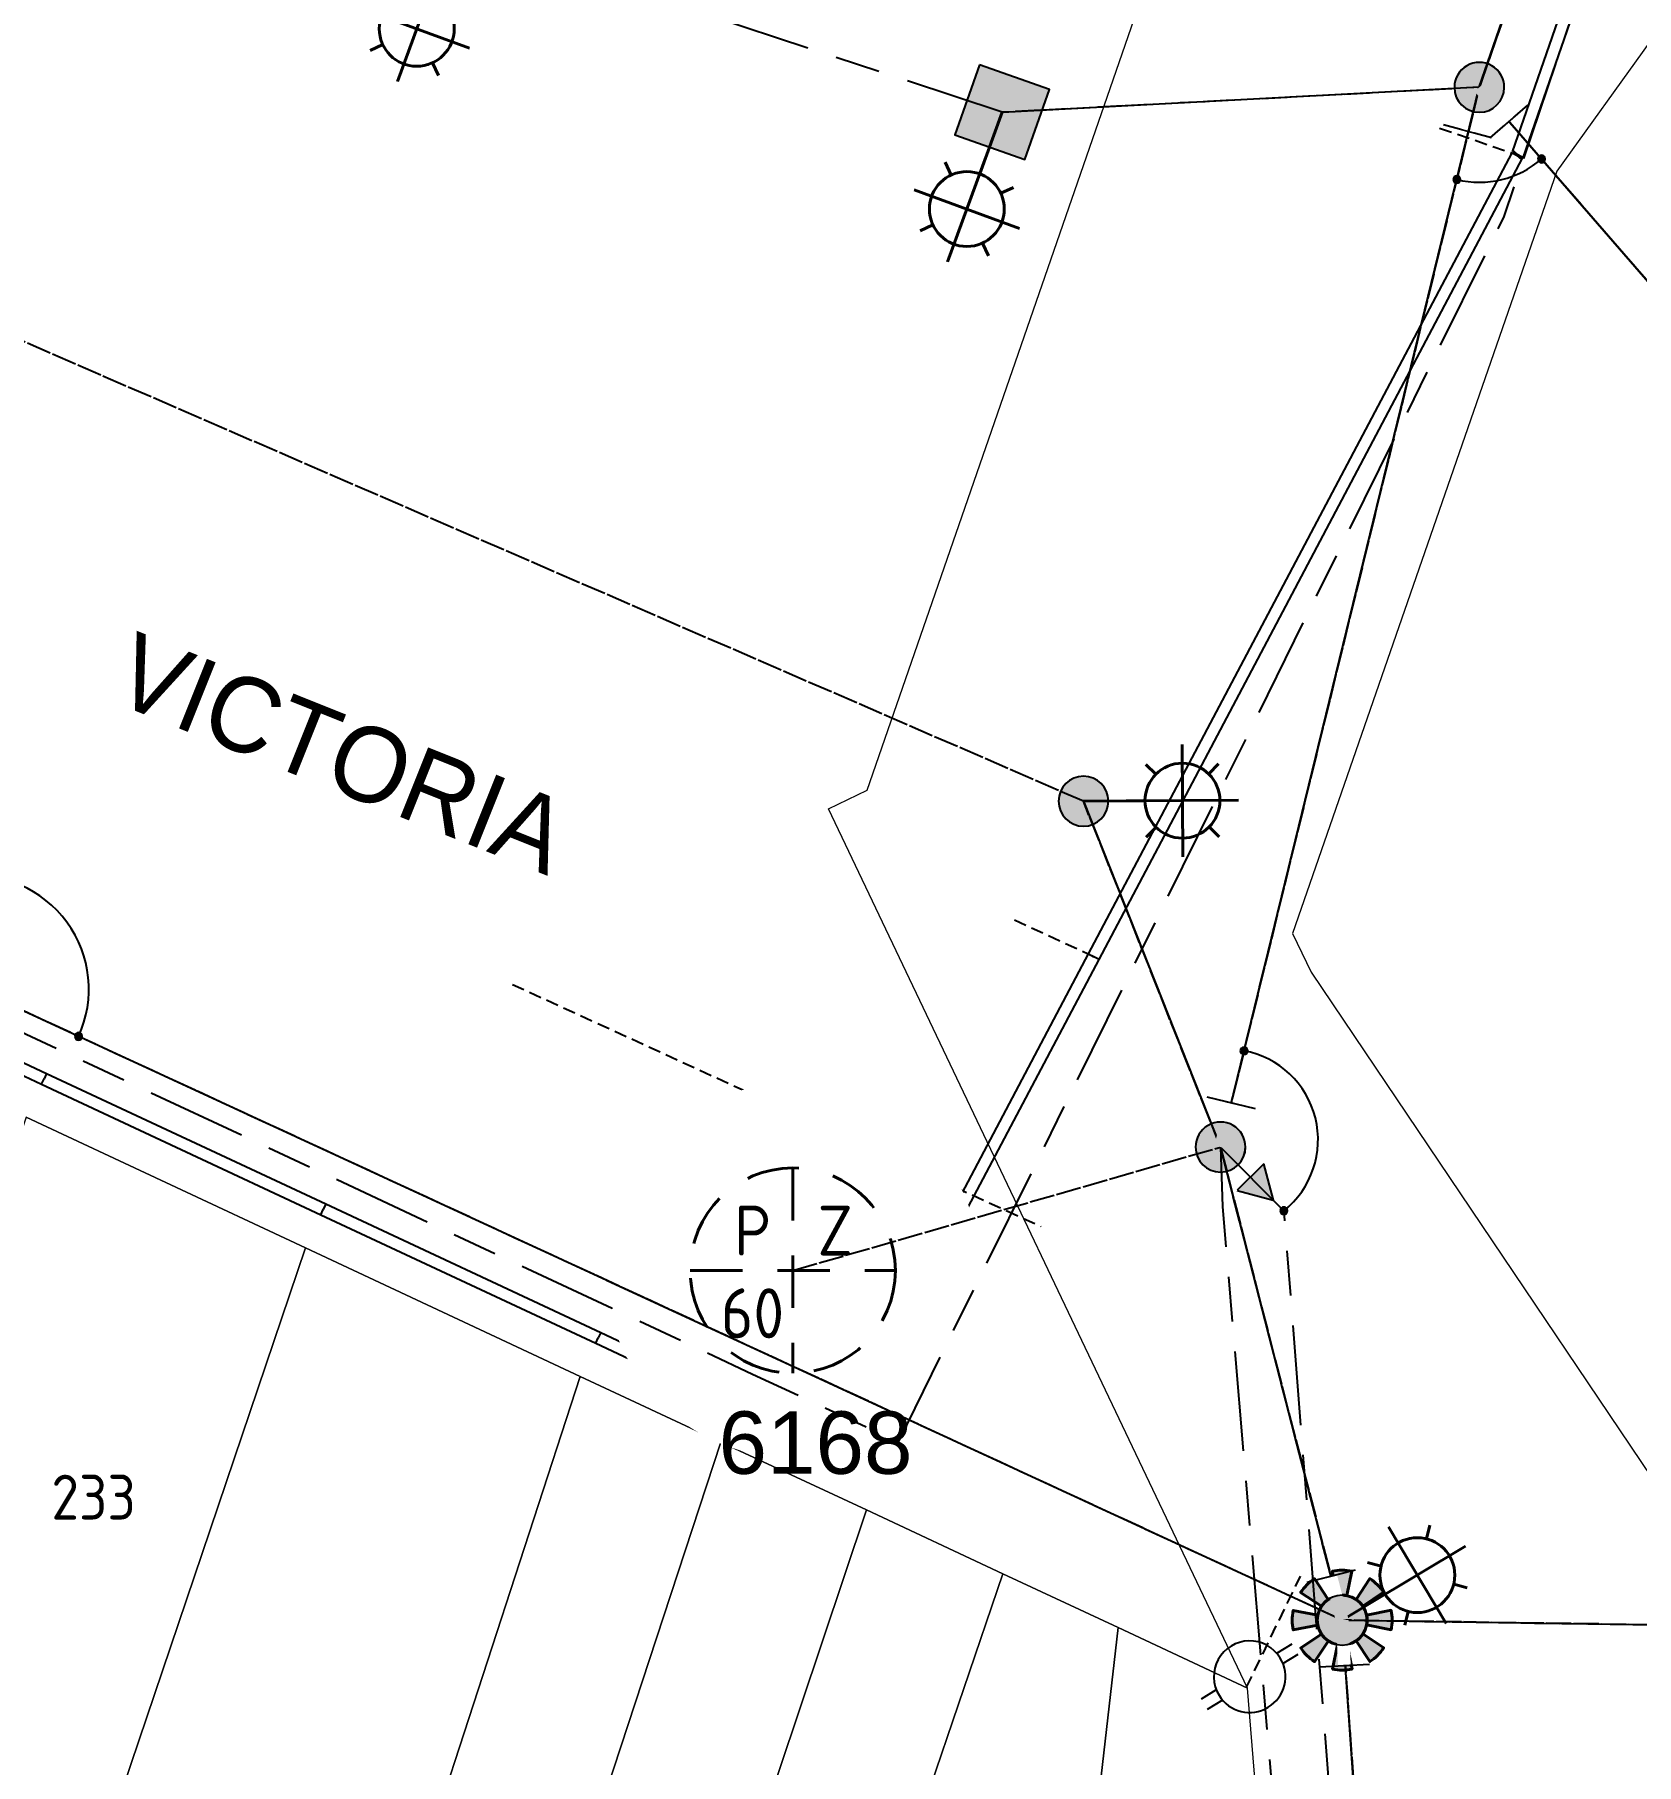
# Model space of a CAD drawing. Header units: metres. Extents: x 317295 to 318227, y 6256675 to 6257944.
# Drawn here: x 317708.7 to 317772.8, y 6257139.4 to 6257208.7 of the extents above; entities that cross this region are included whole.
import ezdxf
from ezdxf.enums import TextEntityAlignment as Align

# ---------------------------------------------------------------- set-up
doc = ezdxf.new("R2010")
doc.units = ezdxf.units.M
for name, pattern in [('Cable Exist OH', [1, 1, 0]), ('Cable Exist UG', [8.2, 4, -1.2, 1.8, -1.2]), ('Cable New OH', [6, 4, -2]), ('Dash', [5, 3, -2]), ('DASHED', [0.75, 0.5, -0.25])]:
    doc.linetypes.add(name, pattern=pattern)
doc.layers.get('0').update_dxf_attribs({"color": 6})
for name, color, linetype in [('_User_HV_Exist', 7, 'Continuous'), ('Duct_SP_EXT', 7, 'Continuous'), ('Equip_HV_EXT', 7, 'Continuous'), ('Equip_LV_EXT', 7, 'Continuous'), ('Equip_SL_EXT', 7, 'Continuous'), ('Equip_SP_SL_EXT', 7, 'Continuous'), ('Mains_HV_EXT', 7, 'Continuous'), ('Mains_HV_NEW', 2, 'Continuous'), ('Mains_HV_NEW_Hardwired', 2, 'Continuous'), ('Mains_LV_EXT', 7, 'Continuous'), ('Mains_LV_NEW', 2, 'Continuous'), ('Mains_LV_NEW_Hardwired', 2, 'Continuous'), ('Mains_SL_EXT', 7, 'Continuous'), ('Notes', 7, 'Continuous'), ('OH_Details_SP_MISC', 7, 'Continuous'), ('SupportsOH_SP_TR_HV_LV_SL_EXT', 7, 'Continuous'), ('SupportsUG_SP_LV_SL_EXT', 7, 'Continuous'), ('Trench_SP_EXT', 7, 'Continuous'), ('UG_Details_SP_MISC', 7, 'Continuous')]:
    doc.layers.add(name, color=color, linetype=linetype)
doc.layers.add('Cadastre Land Parcels_SP_EXT', color=9, linetype='Continuous', lineweight=5)
doc.layers.add('Cadastre Roads_SP_EXT', color=9, linetype='Continuous', lineweight=5)
doc.layers.add('UNKNOWN_FEATURES', color=1, linetype='DASHED', plot=False)
doc.styles.add('COLUMN_LABEL', font='arial.ttf')
doc.styles.add('iecARIAL', font='arial.ttf', dxfattribs={"height": 2})
doc.styles.add('iecISOCP', font='isocp.shx')
doc.styles.add('IESYMBOL1', font='isocp.shx')
doc.styles.add('ITALICT', font='ITALICT')
doc.styles.add('POLE_LABEL', font='arial.ttf')
doc.styles.add('SLCP_LABEL', font='arial.ttf', dxfattribs={"height": 3.5})
doc.styles.get("Standard").update_dxf_attribs({"font": 'arial.ttf'})

# ---------------------------------------------------------------- blocks, each defined once
blk = doc.blocks.new('COLUMN_EXT')
blk.add_hatch(color=256).paths.add_polyline_path([(-1.485, 1.485), (-1.485, -1.485), (1.485, -1.485), (1.485, 1.485)])
blk.add_lwpolyline([(-1.485, -1.485), (1.485, -1.485), (1.485, 1.485), (-1.485, 1.485)], close=True)
for tag, height, style, flags, p in [('ASSET_NUM', 2.5, 'COLUMN_LABEL', 8, (2, 2)), ('STRUCTURE_PLANT_NUMBER', 0.2, 'POLE_LABEL', 9, (1.813, 0.031)), ('STREET_CODE', 0.2, 'COLUMN_LABEL', 9, (1.813, -0.2))]:
    blk.add_attdef(tag, text='', height=height, dxfattribs=dict(style=style, flags=flags)).set_placement(p, align=Align.MIDDLE_LEFT)
at = {"flags": 9}
for tag, p in [('OWNED_BY', (1.813, -0.6)), ('COLUMN_TYPE', (1.813, -0.4)), ('STATE', (1.813, -0.8)), ('USAGE', (1.813, -1)), ('LEGEND', (1.813, -1.2)), ('LOCATION', (1.813, -1.4)), ('STREETNAME', (1.813, -1.6)), ('SUBURB', (1.813, -1.8)), ('NOTES', (1.813, -2))]:
    blk.add_attdef(tag, text='', height=0.2, dxfattribs=at).set_placement(p, align=Align.MIDDLE_LEFT)
at = {"flags": 1}
blk.add_attdef('Z', (1.813, -2.351), '', height=0.2, dxfattribs=at)
blk = doc.blocks.new('*U184')
for p, q in [((-3.957, 0.505), (-4.448, 0.589)), ((-3.902, 0.833), (-4.393, 0.916)), ((-1.965, 0.503), (-1.474, 0.419)), ((-2.021, 0.176), (-1.53, 0.092))]:
    blk.add_line(p, q)
blk.add_lwpolyline([(-1.979, 0.337, 1), (-3.943, 0.671, 1)], format="xyb", close=True)
at = {"flags": 9}
for tag, p in [('ACTUAL_STATUS', (0, 0)), ('CONSTRUCTED_VOLTAGE', (0, -0.2)), ('NO_PHASES', (0, -0.4)), ('OPERATING_VOLTAGE', (0, -0.6)), ('ORIENTATION', (0, -0.8)), ('OWNED_BY', (0, -1)), ('STATE', (0, -1.2)), ('SWITCH_TYPE', (0, -1.4)), ('USAGE', (0, -1.6)), ('LEGEND', (0, -1.8)), ('NOTES', (0, -2))]:
    blk.add_attdef(tag, text='', height=0.2, dxfattribs=at).set_placement(p, align=Align.MIDDLE_LEFT)
at = {"flags": 1}
blk.add_attdef('Z', (0, 0), '', height=0.2, dxfattribs=at)
blk = doc.blocks.new('*U138')
at = {"lineweight": 40}
for p, q in [((3.947, 2.275), (3.975, -2.225)), ((2.493, 1.474), (2.893, 1.079)), ((5.41, 1.493), (5.015, 1.092)), ((0, 0), (2.464, 0.015)), ((1.711, 0.011), (6.211, 0.039)), ((2.511, -1.442), (2.907, -1.042)), ((5.428, -1.424), (5.028, -1.029))]:
    blk.add_line(p, q, dxfattribs=at)
blk.add_circle((3.961, 0.025), 1.5, dxfattribs=at)
at = {"style": 'iecARIAL', "flags": 8}
blk.add_attdef('ASSET_NUM', (1.5, 1.5), '', height=2.5, dxfattribs=at)
for tag, p, height, flags in [('CONSTRUCTED_VOLTAGE', (0.981, -0.653), 0.2, 9), ('CONTROL_TYPE', (0.981, -0.853), 0.2, 9), ('LANTERN_PURPOSE', (0.981, -1.053), 0.2, 9), ('LANTERN_TYPE', (0.981, -1.253), 0.2, 9), ('NO_PHASES', (0.981, -1.453), 0.2, 9), ('LNUMBER', (2.181, -3.253), 2.5, 8), ('OPERATING_VOLTAGE', (0.981, -1.653), 0.2, 9), ('ORIENTATION', (0.981, -1.853), 0.2, 9), ('OWNED_BY', (0.981, -2.053), 0.2, 9), ('STATE', (0.981, -2.253), 0.2, 9), ('CEXIST', (0.981, -2.653), 0.2, 9), ('CNEW', (0.981, -2.853), 0.2, 9), ('USAGE', (0.981, -2.453), 0.2, 9), ('CNUMBER', (0.981, -3.053), 0.2, 9), ('CREMOVE', (0.981, -3.253), 0.2, 9), ('CREPLACE', (0.981, -3.453), 0.2, 9), ('LKINGHEIGHT', (0.981, -3.653), 0.2, 9), ('LBRACKET', (0.981, -3.853), 0.2, 9), ('LBRACKETVOCAB', (0.981, -4.053), 0.2, 9), ('LCATEGORY', (0.981, -4.253), 0.2, 9), ('LCHARGE1', (0.981, -4.453), 0.2, 9), ('LCHARGE1PERCENT', (0.981, -4.653), 0.2, 9), ('LCHARGE2', (0.981, -4.853), 0.2, 9), ('LCHARGE2PERCENT', (0.981, -5.053), 0.2, 9), ('LCHARGE3', (0.981, -5.253), 0.2, 9), ('LCHARGE3PERCENT', (0.981, -5.453), 0.2, 9), ('LEXIST', (0.981, -5.653), 0.2, 9), ('LLAMP', (0.981, -5.853), 0.2, 9), ('LLAMPVOCAB', (0.981, -6.053), 0.2, 9), ('LMAST', (0.981, -6.253), 0.2, 9), ('LMASTVOCAB', (0.981, -6.453), 0.2, 9), ('LNEW', (0.981, -6.653), 0.2, 9), ('LANTNUMBER', (0.981, -6.853), 0.2, 9), ('LOUTREACH', (0.981, -7.253), 0.2, 9), ('LOUTREACHVOCAB', (0.981, -7.453), 0.2, 9), ('LRATECODE', (0.981, -7.653), 0.2, 9), ('LREMOVE', (0.981, -7.853), 0.2, 9), ('LREPLACE', (0.981, -8.053), 0.2, 9), ('LTYPE', (0.981, -8.253), 0.2, 9), ('LTYPEVOCAB', (0.981, -8.453), 0.2, 9), ('LEGEND', (0.981, -8.653), 0.2, 9), ('LOCATION', (0.981, -8.853), 0.2, 9), ('NOTES', (0.981, -9.053), 0.2, 9), ('STREETNAME', (0.981, -9.253), 0.2, 9), ('SUBURB', (0.981, -9.453), 0.2, 1)]:
    blk.add_attdef(tag, p, '', height=height, dxfattribs=dict(flags=flags))
blk = doc.blocks.new('*U137')
at = {"lineweight": 40}
for p, q in [((1.857, 3.733), (4.167, -0.129)), ((3.515, 3.802), (3.378, 3.257)), ((1.081, 0.647), (4.943, 2.957)), ((1.012, 2.305), (1.557, 2.168)), ((5.012, 1.299), (4.467, 1.436)), ((0, 0), (1.728, 1.034)), ((2.509, -0.198), (2.646, 0.347))]:
    blk.add_line(p, q, dxfattribs=at)
blk.add_circle((3.012, 1.802), 1.5, dxfattribs=at)
at = {"style": 'iecARIAL', "flags": 8}
blk.add_attdef('ASSET_NUM', (1.5, 1.5), '', height=2.5, dxfattribs=at)
for tag, p, height, flags in [('CONSTRUCTED_VOLTAGE', (0.981, -0.653), 0.2, 9), ('CONTROL_TYPE', (0.981, -0.853), 0.2, 9), ('LANTERN_PURPOSE', (0.981, -1.053), 0.2, 9), ('LANTERN_TYPE', (0.981, -1.253), 0.2, 9), ('NO_PHASES', (0.981, -1.453), 0.2, 9), ('LNUMBER', (2.181, -3.253), 2.5, 8), ('OPERATING_VOLTAGE', (0.981, -1.653), 0.2, 9), ('ORIENTATION', (0.981, -1.853), 0.2, 9), ('OWNED_BY', (0.981, -2.053), 0.2, 9), ('STATE', (0.981, -2.253), 0.2, 9), ('CEXIST', (0.981, -2.653), 0.2, 9), ('CNEW', (0.981, -2.853), 0.2, 9), ('USAGE', (0.981, -2.453), 0.2, 9), ('CNUMBER', (0.981, -3.053), 0.2, 9), ('CREMOVE', (0.981, -3.253), 0.2, 9), ('CREPLACE', (0.981, -3.453), 0.2, 9), ('LKINGHEIGHT', (0.981, -3.653), 0.2, 9), ('LBRACKET', (0.981, -3.853), 0.2, 9), ('LBRACKETVOCAB', (0.981, -4.053), 0.2, 9), ('LCATEGORY', (0.981, -4.253), 0.2, 9), ('LCHARGE1', (0.981, -4.453), 0.2, 9), ('LCHARGE1PERCENT', (0.981, -4.653), 0.2, 9), ('LCHARGE2', (0.981, -4.853), 0.2, 9), ('LCHARGE2PERCENT', (0.981, -5.053), 0.2, 9), ('LCHARGE3', (0.981, -5.253), 0.2, 9), ('LCHARGE3PERCENT', (0.981, -5.453), 0.2, 9), ('LEXIST', (0.981, -5.653), 0.2, 9), ('LLAMP', (0.981, -5.853), 0.2, 9), ('LLAMPVOCAB', (0.981, -6.053), 0.2, 9), ('LMAST', (0.981, -6.253), 0.2, 9), ('LMASTVOCAB', (0.981, -6.453), 0.2, 9), ('LNEW', (0.981, -6.653), 0.2, 9), ('LANTNUMBER', (0.981, -6.853), 0.2, 9), ('LOUTREACH', (0.981, -7.253), 0.2, 9), ('LOUTREACHVOCAB', (0.981, -7.453), 0.2, 9), ('LRATECODE', (0.981, -7.653), 0.2, 9), ('LREMOVE', (0.981, -7.853), 0.2, 9), ('LREPLACE', (0.981, -8.053), 0.2, 9), ('LTYPE', (0.981, -8.253), 0.2, 9), ('LTYPEVOCAB', (0.981, -8.453), 0.2, 9), ('LEGEND', (0.981, -8.653), 0.2, 9), ('LOCATION', (0.981, -8.853), 0.2, 9), ('NOTES', (0.981, -9.053), 0.2, 9), ('STREETNAME', (0.981, -9.253), 0.2, 9), ('SUBURB', (0.981, -9.453), 0.2, 1)]:
    blk.add_attdef(tag, p, '', height=height, dxfattribs=dict(flags=flags))
blk = doc.blocks.new('*U149')
at = {"lineweight": 40}
for p, q in [((4.15, 2.202), (4.097, -2.298)), ((2.683, 1.427), (3.076, 1.025)), ((5.599, 1.393), (5.197, 1)), ((0, 0), (2.627, -0.031)), ((1.874, -0.022), (6.374, -0.075)), ((2.648, -1.489), (3.051, -1.096)), ((5.565, -1.524), (5.172, -1.121))]:
    blk.add_line(p, q, dxfattribs=at)
blk.add_circle((4.124, -0.048), 1.5, dxfattribs=at)
at = {"style": 'iecARIAL', "flags": 8}
blk.add_attdef('ASSET_NUM', (1.5, 1.5), '', height=2.5, dxfattribs=at)
for tag, p, height, flags in [('CONSTRUCTED_VOLTAGE', (0.981, -0.653), 0.2, 9), ('CONTROL_TYPE', (0.981, -0.853), 0.2, 9), ('LANTERN_PURPOSE', (0.981, -1.053), 0.2, 9), ('LANTERN_TYPE', (0.981, -1.253), 0.2, 9), ('NO_PHASES', (0.981, -1.453), 0.2, 9), ('LNUMBER', (2.181, -3.253), 2.5, 8), ('OPERATING_VOLTAGE', (0.981, -1.653), 0.2, 9), ('ORIENTATION', (0.981, -1.853), 0.2, 9), ('OWNED_BY', (0.981, -2.053), 0.2, 9), ('STATE', (0.981, -2.253), 0.2, 9), ('CEXIST', (0.981, -2.653), 0.2, 9), ('CNEW', (0.981, -2.853), 0.2, 9), ('USAGE', (0.981, -2.453), 0.2, 9), ('CNUMBER', (0.981, -3.053), 0.2, 9), ('CREMOVE', (0.981, -3.253), 0.2, 9), ('CREPLACE', (0.981, -3.453), 0.2, 9), ('LKINGHEIGHT', (0.981, -3.653), 0.2, 9), ('LBRACKET', (0.981, -3.853), 0.2, 9), ('LBRACKETVOCAB', (0.981, -4.053), 0.2, 9), ('LCATEGORY', (0.981, -4.253), 0.2, 9), ('LCHARGE1', (0.981, -4.453), 0.2, 9), ('LCHARGE1PERCENT', (0.981, -4.653), 0.2, 9), ('LCHARGE2', (0.981, -4.853), 0.2, 9), ('LCHARGE2PERCENT', (0.981, -5.053), 0.2, 9), ('LCHARGE3', (0.981, -5.253), 0.2, 9), ('LCHARGE3PERCENT', (0.981, -5.453), 0.2, 9), ('LEXIST', (0.981, -5.653), 0.2, 9), ('LLAMP', (0.981, -5.853), 0.2, 9), ('LLAMPVOCAB', (0.981, -6.053), 0.2, 9), ('LMAST', (0.981, -6.253), 0.2, 9), ('LMASTVOCAB', (0.981, -6.453), 0.2, 9), ('LNEW', (0.981, -6.653), 0.2, 9), ('LANTNUMBER', (0.981, -6.853), 0.2, 9), ('LOUTREACH', (0.981, -7.253), 0.2, 9), ('LOUTREACHVOCAB', (0.981, -7.453), 0.2, 9), ('LRATECODE', (0.981, -7.653), 0.2, 9), ('LREMOVE', (0.981, -7.853), 0.2, 9), ('LREPLACE', (0.981, -8.053), 0.2, 9), ('LTYPE', (0.981, -8.253), 0.2, 9), ('LTYPEVOCAB', (0.981, -8.453), 0.2, 9), ('LEGEND', (0.981, -8.653), 0.2, 9), ('LOCATION', (0.981, -8.853), 0.2, 9), ('NOTES', (0.981, -9.053), 0.2, 9), ('STREETNAME', (0.981, -9.253), 0.2, 9), ('SUBURB', (0.981, -9.453), 0.2, 1)]:
    blk.add_attdef(tag, p, '', height=height, dxfattribs=dict(flags=flags))
blk = doc.blocks.new('*U150')
at = {"lineweight": 40}
for p, q in [((4.207, 2.201), (4.154, -2.299)), ((2.74, 1.427), (3.133, 1.024)), ((5.656, 1.392), (5.254, 0.999)), ((0, 0), (2.684, -0.032)), ((1.931, -0.022), (6.431, -0.075)), ((2.705, -1.49), (3.108, -1.097)), ((5.622, -1.524), (5.229, -1.122))]:
    blk.add_line(p, q, dxfattribs=at)
blk.add_circle((4.181, -0.049), 1.5, dxfattribs=at)
at = {"style": 'iecARIAL', "flags": 8}
blk.add_attdef('ASSET_NUM', (1.5, 1.5), '', height=2.5, dxfattribs=at)
for tag, p, height, flags in [('CONSTRUCTED_VOLTAGE', (0.981, -0.653), 0.2, 9), ('CONTROL_TYPE', (0.981, -0.853), 0.2, 9), ('LANTERN_PURPOSE', (0.981, -1.053), 0.2, 9), ('LANTERN_TYPE', (0.981, -1.253), 0.2, 9), ('NO_PHASES', (0.981, -1.453), 0.2, 9), ('LNUMBER', (2.181, -3.253), 2.5, 8), ('OPERATING_VOLTAGE', (0.981, -1.653), 0.2, 9), ('ORIENTATION', (0.981, -1.853), 0.2, 9), ('OWNED_BY', (0.981, -2.053), 0.2, 9), ('STATE', (0.981, -2.253), 0.2, 9), ('CEXIST', (0.981, -2.653), 0.2, 9), ('CNEW', (0.981, -2.853), 0.2, 9), ('USAGE', (0.981, -2.453), 0.2, 9), ('CNUMBER', (0.981, -3.053), 0.2, 9), ('CREMOVE', (0.981, -3.253), 0.2, 9), ('CREPLACE', (0.981, -3.453), 0.2, 9), ('LKINGHEIGHT', (0.981, -3.653), 0.2, 9), ('LBRACKET', (0.981, -3.853), 0.2, 9), ('LBRACKETVOCAB', (0.981, -4.053), 0.2, 9), ('LCATEGORY', (0.981, -4.253), 0.2, 9), ('LCHARGE1', (0.981, -4.453), 0.2, 9), ('LCHARGE1PERCENT', (0.981, -4.653), 0.2, 9), ('LCHARGE2', (0.981, -4.853), 0.2, 9), ('LCHARGE2PERCENT', (0.981, -5.053), 0.2, 9), ('LCHARGE3', (0.981, -5.253), 0.2, 9), ('LCHARGE3PERCENT', (0.981, -5.453), 0.2, 9), ('LEXIST', (0.981, -5.653), 0.2, 9), ('LLAMP', (0.981, -5.853), 0.2, 9), ('LLAMPVOCAB', (0.981, -6.053), 0.2, 9), ('LMAST', (0.981, -6.253), 0.2, 9), ('LMASTVOCAB', (0.981, -6.453), 0.2, 9), ('LNEW', (0.981, -6.653), 0.2, 9), ('LANTNUMBER', (0.981, -6.853), 0.2, 9), ('LOUTREACH', (0.981, -7.253), 0.2, 9), ('LOUTREACHVOCAB', (0.981, -7.453), 0.2, 9), ('LRATECODE', (0.981, -7.653), 0.2, 9), ('LREMOVE', (0.981, -7.853), 0.2, 9), ('LREPLACE', (0.981, -8.053), 0.2, 9), ('LTYPE', (0.981, -8.253), 0.2, 9), ('LTYPEVOCAB', (0.981, -8.453), 0.2, 9), ('LEGEND', (0.981, -8.653), 0.2, 9), ('LOCATION', (0.981, -8.853), 0.2, 9), ('NOTES', (0.981, -9.053), 0.2, 9), ('STREETNAME', (0.981, -9.253), 0.2, 9), ('SUBURB', (0.981, -9.453), 0.2, 1)]:
    blk.add_attdef(tag, p, '', height=height, dxfattribs=dict(flags=flags))
blk = doc.blocks.new('SL_NIGHTWATCH_EXT')
at = {"lineweight": 40}
h = blk.add_hatch(color=256, dxfattribs=at)
h.paths.add_polyline_path([(0.387, 1.962, 0.098491), (-0.394, 1.961), (-0.197, 0.98, -0.098491), (0.193, 0.981)])
h.paths.add_polyline_path([(0.554, 0.832, -0.098491), (0.83, 0.557), (1.661, 1.114, 0.098491), (1.108, 1.665)])
h.paths.add_polyline_path([(0.98, 0.197, -0.098491), (0.981, -0.193), (1.962, -0.387, 0.098491), (1.961, 0.394)])
h.paths.add_polyline_path([(0.832, -0.554, -0.098491), (0.557, -0.83), (1.114, -1.661, 0.098491), (1.665, -1.108)])
h.paths.add_polyline_path([(-0.193, -0.981), (-0.387, -1.962, 0.098491), (0.394, -1.961), (0.197, -0.98, -0.098491)])
h.paths.add_polyline_path([(-0.83, -0.557), (-1.661, -1.114, 0.098491), (-1.108, -1.665), (-0.554, -0.832, -0.098491)])
h.paths.add_polyline_path([(-0.981, 0.193), (-1.962, 0.387, 0.098491), (-1.961, -0.394), (-0.98, -0.197, -0.098491)])
h.paths.add_polyline_path([(-1.114, 1.661, 0.098491), (-1.665, 1.108), (-0.832, 0.554, -0.098491), (-0.557, 0.83)])
for p, q in [((-1.165, 1.626), (-1.165, 1.626, 0)), ((-1.103, 1.644), (-1.103, 1.644, 0)), ((1.082, 1.626), (1.082, 1.626, 0)), ((-0.856, -0.574), (-0.856, -0.574, 0)), ((0.819, -0.574), (0.819, -0.574, 0)), ((1.965, -0.374), (1.965, -0.374, 0)), ((1.131, -1.65), (1.131, -1.65, 0))]:
    blk.add_line(p, q, dxfattribs=at)
for points in [[(-0.557, 0.83, 0.098491), (-0.832, 0.554), (-1.665, 1.108, -0.098491), (-1.114, 1.661)], [(-0.197, 0.98, -0.098491), (0.193, 0.981), (0.387, 1.962, 0.098491), (-0.394, 1.961)], [(0.83, 0.557), (1.661, 1.114, 0.098491), (1.108, 1.665), (0.554, 0.832, -0.098491)], [(-0.981, 0.193, 0.098491), (-0.98, -0.197), (-1.961, -0.394, -0.098491), (-1.962, 0.387)], [(0.981, -0.193), (1.962, -0.387, 0.098491), (1.961, 0.394), (0.98, 0.197, -0.098491)], [(-0.83, -0.557, 0.098491), (-0.554, -0.832), (-1.108, -1.665, -0.098491), (-1.661, -1.114)], [(0.557, -0.83), (1.114, -1.661, 0.098491), (1.665, -1.108), (0.832, -0.554, -0.098491)], [(0.197, -0.98), (0.394, -1.961, -0.098491), (-0.387, -1.962), (-0.193, -0.981, 0.098491)]]:
    blk.add_lwpolyline(points, format="xyb", close=True, dxfattribs=at)
blk.add_circle((0, 0), 1, dxfattribs=at)
blk = doc.blocks.new('POLE_EXT')
blk.add_hatch(color=256).paths.add_polyline_path([(-1, 0, 1), (1, 0, 1)])
blk.add_lwpolyline([(-1, 0, 1), (1, 0, 1)], format="xyb", close=True)
for tag, height, flags, p in [('pNumber', 2.5, 8, (-17.84, 2.067)), ('OWNED_BY', 0.2, 9, (1.355, -0.4)), ('PARENT', 0.2, 9, (1.355, -0.6)), ('cLV', 0.2, 9, (1.355, -1.4)), ('SPECIAL_USE', 0.2, 9, (1.355, -0.8)), ('STATE', 0.2, 9, (1.355, -1)), ('USAGE', 0.2, 9, (1.355, -1.2)), ('cHV', 0.2, 9, (1.355, -2)), ('hDepth', 0.2, 9, (1.355, -1.6)), ('hDia', 0.2, 9, (1.355, -1.8)), ('LBRACKET', 0.2, 9, (1.355, -2.2)), ('LExisting', 0.2, 9, (1.355, -2.4)), ('LANTNUMBER', 0.2, 9, (1.355, -2.6)), ('LOther', 0.2, 9, (1.355, -2.8)), ('cLinedev', 0.2, 9, (1.355, -3.4)), ('LRemove', 0.2, 9, (1.355, -3)), ('LEGEND', 0.2, 9, (1.355, -3.2)), ('pExisting', 0.2, 9, (1.355, -3.8)), ('LOCATION', 0.2, 9, (1.355, -3.6)), ('PFNUMBER', 0.2, 9, (1.355, -4)), ('NEWPFNUMBER', 0.2, 9, (1.355, -4.2)), ('pFooting', 0.2, 9, (1.355, -4.4)), ('pNew', 0.2, 9, (1.355, -4.6)), ('pRelocate', 0.2, 9, (1.355, -5)), ('pRemove', 0.2, 9, (1.355, -5.2)), ('pReplace', 0.2, 9, (1.355, -5.4)), ('pStay', 0.2, 9, (1.355, -5.6)), ('cspan', 0.2, 9, (1.355, -6)), ('STREETNAME', 0.2, 9, (1.355, -6.2)), ('pType', 0.2, 9, (1.355, -5.8)), ('SUBURB', 0.2, 9, (1.355, -6.4)), ('OPERATED_BY', 0.2, 9, (1.355, -7.014)), ('NOTES', 0.2, 9, (1.355, -6.6)), ('MAINTAINED_BY', 0.2, 9, (1.355, -6.814))]:
    blk.add_attdef(tag, text='', height=height, dxfattribs=dict(flags=flags)).set_placement(p, align=Align.MIDDLE_LEFT)
at = {"style": 'POLE_LABEL'}
for tag, height, flags, p in [('ASSET_NUM', 2.5, 8, (2, 2)), ('STRUCTURE_PLANT_NUMBER', 0.2, 9, (1.355, 0.028)), ('STREET_CODE', 0.2, 9, (1.355, -0.2))]:
    blk.add_attdef(tag, text='', height=height, dxfattribs=dict(at, flags=flags)).set_placement(p, align=Align.MIDDLE_LEFT)
at = {"flags": 1}
blk.add_attdef('Z', (1.355, -7.328), '', height=0.2, dxfattribs=at)
blk = doc.blocks.new('End Shackle_EXT')
at = {"flags": 9}
for tag, p in [('ORIENTATION', (0, -0.8)), ('OWNED_BY', (0, -1)), ('STATE', (0, -1.2)), ('USAGE', (0, -1.4)), ('NOTES', (0, -1.6))]:
    blk.add_attdef(tag, text='', height=0.2, dxfattribs=at).set_placement(p, align=Align.MIDDLE_LEFT)
blk.add_wipeout([(0, 0.253), (1.815, 0.253), (1.815, -0.253), (0, -0.253)])
blk.add_line((1.815, -1), (1.815, 1))
at = {"flags": 1}
blk.add_attdef('Z', (0, 0), '', height=0.2, dxfattribs=at)
at = {"flags": 9}
for tag, p in [('CONNECTOR_TYPE', (0, 0)), ('OPERATING_VOLTAGE', (0, -0.6)), ('CONSTRUCTED_VOLTAGE', (0, -0.2)), ('NO_PHASES', (0, -0.4))]:
    blk.add_attdef(tag, text='', height=0.2, dxfattribs=at).set_placement(p, align=Align.MIDDLE_LEFT)
blk = doc.blocks.new('SLCP_ZELL_EXT')
blk.add_wipeout([(-0.236, 7.5), (-0.706, 7.47), (-1.174, 7.411), (-1.637, 7.323), (-2.093, 7.206), (-2.542, 7.06), (-2.98, 6.887), (-3.407, 6.686), (-3.82, 6.459), (-4.218, 6.206), (-4.599, 5.929), (-4.962, 5.629), (-5.306, 5.306), (-5.629, 4.962), (-5.929, 4.599), (-6.206, 4.218), (-6.459, 3.82), (-6.686, 3.407), (-6.887, 2.98), (-7.06, 2.542), (-7.206, 2.093), (-7.323, 1.637), (-7.411, 1.174), (-7.47, 0.706), (-7.5, 0.236), (-7.5, -0.236), (-7.47, -0.706), (-7.411, -1.174), (-7.323, -1.637), (-7.206, -2.093), (-7.06, -2.542), (-6.887, -2.98), (-6.686, -3.407), (-6.459, -3.82), (-6.206, -4.218), (-5.929, -4.599), (-5.629, -4.962), (-5.306, -5.306), (-4.962, -5.629), (-4.599, -5.929), (-4.218, -6.206), (-3.82, -6.459), (-3.407, -6.686), (-2.98, -6.887), (-2.542, -7.06), (-2.093, -7.206), (-1.637, -7.323), (-1.174, -7.411), (-0.706, -7.47), (-0.236, -7.5), (0.236, -7.5), (0.706, -7.47), (1.174, -7.411), (1.637, -7.323), (2.093, -7.206), (2.542, -7.06), (2.98, -6.887), (3.407, -6.686), (3.82, -6.459), (4.218, -6.206), (4.599, -5.929), (4.962, -5.629), (5.306, -5.306), (5.629, -4.962), (5.929, -4.599), (6.206, -4.218), (6.459, -3.82), (6.686, -3.407), (6.887, -2.98), (7.06, -2.542), (7.206, -2.093), (7.323, -1.637), (7.411, -1.174), (7.47, -0.706), (7.5, -0.236), (7.5, 0.236), (7.47, 0.706), (7.411, 1.174), (7.323, 1.637), (7.206, 2.093), (7.06, 2.542), (6.887, 2.98), (6.686, 3.407), (6.459, 3.82), (6.206, 4.218), (5.929, 4.599), (5.629, 4.962), (5.306, 5.306), (4.962, 5.629), (4.599, 5.929), (4.218, 6.206), (3.82, 6.459), (3.407, 6.686), (2.98, 6.887), (2.542, 7.06), (2.093, 7.206), (1.637, 7.323), (1.174, 7.411), (0.706, 7.47), (0.236, 7.5)])
at = {"linetype": 'Dash', "lineweight": 40, "ltscale": 0.7}
for p, q in [((0, 4.109), (0, -4.109)), ((-4.109, 0), (4.109, 0))]:
    blk.add_line(p, q, dxfattribs=at)
blk.add_circle((0, 0), 4.109, dxfattribs=at)
at = {"lineweight": 40, "style": 'IESYMBOL1'}
for s, p in [('P', (-1.604, 0)), ('Z', (1.702, 0)), ('60', (-1.612, -3.312))]:
    blk.add_text(s, height=2, dxfattribs=at).set_placement(p, align=Align.BOTTOM_CENTER)
at = {"style": 'SLCP_LABEL'}
for tag, height, flags, p in [('ASSET_NUM', 2.5, 8, (2, 2)), ('STREET_CODE', 0.2, 9, (0, -0.2))]:
    blk.add_attdef(tag, text='', height=height, dxfattribs=dict(at, flags=flags)).set_placement(p, align=Align.MIDDLE_LEFT)
at = {"flags": 1}
blk.add_attdef('Z', (0, 0), '', height=0.2, dxfattribs=at)
at = {"flags": 9}
for tag, p in [('CONSTRUCTED_VOLTAGE', (0, -0.4)), ('CONTROL_TYPE', (0, -0.6)), ('OPERATING_VOLTAGE', (0, -1)), ('ORIENTATION', (0, -1.2)), ('OWNED_BY', (0, -1.4)), ('NO_PHASES', (0, -0.8)), ('STATE', (0, -2)), ('USAGE', (0, -1.6)), ('LOCATION', (0, -1.8)), ('NOTES', (0, -2.2))]:
    blk.add_attdef(tag, text='', height=0.2, dxfattribs=at).set_placement(p, align=Align.MIDDLE_LEFT)
blk = doc.blocks.new('End Shackle_NEW')
at = {"flags": 9}
for tag, p in [('OPERATING_VOLTAGE', (0, -0.6)), ('ORIENTATION', (0, -0.8)), ('OWNED_BY', (0, -1)), ('STATE', (0, -1.2)), ('USAGE', (0, -1.4)), ('OPERATED_BY', (0, -2.014)), ('NOTES', (0, -1.6)), ('MAINTAINED_BY', (0, -1.814))]:
    blk.add_attdef(tag, text='', height=0.2, dxfattribs=at).set_placement(p, align=Align.MIDDLE_LEFT)
blk.add_wipeout([(-0.253, 0), (-0.253, 1.815), (0.253, 1.815), (0.253, 0)])
blk.add_line((1, 1.815), (-1, 1.815))
at = {"flags": 1}
blk.add_attdef('Z', (0, 0), '', height=0.2, dxfattribs=at)
at = {"flags": 9}
for tag, p in [('CONNECTOR_TYPE', (0, 0)), ('CONSTRUCTED_VOLTAGE', (0, -0.2)), ('NO_PHASES', (0, -0.4))]:
    blk.add_attdef(tag, text='', height=0.2, dxfattribs=at).set_placement(p, align=Align.MIDDLE_LEFT)
blk = doc.blocks.new('BOND POINT')
blk.add_hatch(color=256).paths.add_polyline_path([(-1, 0, 1), (1, 0, 1)])
blk.add_lwpolyline([(-1, 0, 1), (1, 0, 1)], format="xyb", close=True)
blk = doc.blocks.new('UGOH_EXT')
blk.add_hatch(color=256).paths.add_polyline_path([(-0.753, 1.7), (0.747, 1.7), (-0.003, 2.999)])
for p, q in [((-0.003, 2.999), (-0.753, 1.7)), ((0.75, 1.7), (0, 2.998)), ((-0.753, 1.7), (0.747, 1.7))]:
    blk.add_line(p, q)
for tag, flags, p in [('CONSTRUCTED_VOLTAGE', 9, (1.5, 0)), ('OPERATING_VOLTAGE', 9, (1.5, -0.2)), ('ORIENTATION', 9, (1.5, -0.4)), ('STATE', 9, (1.5, -0.6)), ('OWNED_BY', 9, (1.5, -1)), ('OPERATED_BY', 9, (1.5, -1.2)), ('USAGE', 9, (1.5, -0.8)), ('MAINTAINED_BY', 9, (1.5, -1.4)), ('ACTUAL_STATUS', 9, (1.5, -1.6)), ('TYPE', 1, (1.5, -2)), ('NUMBER_OF_PHASES', 9, (1.5, -1.8))]:
    blk.add_attdef(tag, text='', height=0.2, dxfattribs=dict(flags=flags)).set_placement(p, align=Align.MIDDLE_LEFT)

msp = doc.modelspace()

# ---------------------------------------------------------------- linework, layer by layer
at = {"layer": 'Cadastre Land Parcels_SP_EXT', "linetype": 'Continuous'}
for points in [[(317719.527, 6257160.119), (317708.345, 6257165.345), (317698.929, 6257137.689), (317710.626, 6257133.79), (317719.527, 6257160.119)], [(317730.537, 6257154.974), (317719.527, 6257160.119), (317710.626, 6257133.79), (317722.366, 6257129.875), (317730.537, 6257154.974)], [(317736.167, 6257152.334), (317730.537, 6257154.974), (317722.366, 6257129.875), (317728.154, 6257127.946), (317736.167, 6257152.334)], [(317742.002, 6257149.624), (317736.167, 6257152.334), (317728.154, 6257127.946), (317734.074, 6257125.973), (317742.002, 6257149.624)], [(317747.458, 6257147.065), (317742.002, 6257149.624), (317734.074, 6257125.973), (317739.65, 6257124.115), (317747.458, 6257147.065)], [(317752.081, 6257144.915), (317747.458, 6257147.065), (317739.65, 6257124.115), (317749.328, 6257120.888), (317752.081, 6257144.915)], [(317757.255, 6257142.486), (317752.081, 6257144.915), (317749.328, 6257120.888), (317756.5, 6257118.497), (317756.874, 6257118.413), (317757.258, 6257118.404), (317757.635, 6257118.471), (317757.993, 6257118.61), (317758.316, 6257118.818), (317758.591, 6257119.084), (317758.81, 6257119.4), (317758.962, 6257119.752), (317759.042, 6257120.127), (317759.047, 6257120.511), (317757.255, 6257142.486)]]:
    msp.add_lwpolyline(points, close=True, dxfattribs=at)
at = {"layer": 'Cadastre Roads_SP_EXT', "linetype": 'Continuous'}
for points in [[(317708.345, 6257165.345), (317719.527, 6257160.12), (317730.537, 6257154.974), (317736.167, 6257152.334), (317742.002, 6257149.624), (317747.458, 6257147.065), (317752.081, 6257144.915), (317757.255, 6257142.486), (317740.479, 6257177.693), (317740.479, 6257177.693), (317742.031, 6257178.444), (317752.605, 6257208.956), (317754.599, 6257214.709), (317757.824, 6257216.065), (317761.402, 6257226.875), (317723.814, 6257239.31), (317679.836, 6257253.784)], [(317773.375, 6257208.397), (317769.646, 6257203.228), (317759.062, 6257172.701), (317759.815, 6257171.149), (317779.849, 6257141.428)]]:
    msp.add_lwpolyline(points, dxfattribs=at)
at = {"layer": 'Duct_SP_EXT'}
for p, q in [((317767.879, 6257204.002), (317774.337, 6257222.705)), ((317768.3, 6257203.752), (317774.791, 6257222.549)), ((317750.896, 6257171.886), (317767.853, 6257203.963)), ((317751.32, 6257171.662), (317768.278, 6257203.739)), ((317767.853, 6257203.963), (317768.066, 6257203.851)), ((317767.912, 6257204.039), (317767.879, 6257204.002)), ((317767.879, 6257204.002), (317768.089, 6257203.877)), ((317767.888, 6257204.013), (317767.912, 6257204.039)), ((317767.888, 6257204.013), (317768.066, 6257203.851)), ((317767.912, 6257204.039), (317768.089, 6257203.877)), ((317768.243, 6257203.689), (317768.066, 6257203.851)), ((317768.278, 6257203.739), (317768.066, 6257203.851)), ((317768.266, 6257203.715), (317768.089, 6257203.877)), ((317768.3, 6257203.752), (317768.089, 6257203.877)), ((317768.243, 6257203.689), (317768.266, 6257203.715)), ((317768.266, 6257203.715), (317768.3, 6257203.752)), ((317698.013, 6257172.324), (317709.167, 6257167.102)), ((317697.834, 6257171.877), (317708.964, 6257166.667)), ((317741.009, 6257153.184), (317750.896, 6257171.886)), ((317741.433, 6257152.96), (317751.32, 6257171.662)), ((317750.896, 6257171.886), (317751.108, 6257171.774)), ((317750.896, 6257171.886), (317751.108, 6257171.774)), ((317751.32, 6257171.662), (317751.108, 6257171.774)), ((317751.32, 6257171.662), (317751.108, 6257171.774)), ((317708.964, 6257166.667), (317709.065, 6257166.885)), ((317708.964, 6257166.667), (317720.145, 6257161.442)), ((317709.167, 6257167.102), (317709.065, 6257166.885)), ((317709.167, 6257167.102), (317720.348, 6257161.877)), ((317720.348, 6257161.877), (317720.247, 6257161.659)), ((317720.348, 6257161.877), (317731.359, 6257156.731)), ((317720.145, 6257161.442), (317720.247, 6257161.659)), ((317720.145, 6257161.442), (317731.156, 6257156.296)), ((317731.156, 6257156.296), (317731.258, 6257156.514)), ((317731.156, 6257156.296), (317736.784, 6257153.657)), ((317731.359, 6257156.731), (317731.258, 6257156.514)), ((317731.359, 6257156.731), (317736.987, 6257154.092)), ((317736.784, 6257153.657), (317736.886, 6257153.874)), ((317736.784, 6257153.657), (317739.646, 6257152.328)), ((317736.987, 6257154.092), (317736.886, 6257153.874)), ((317736.987, 6257154.092), (317739.848, 6257152.763)), ((317741.009, 6257153.184), (317741.221, 6257153.072)), ((317741.433, 6257152.96), (317741.221, 6257153.072)), ((317739.646, 6257152.328), (317739.747, 6257152.546)), ((317739.848, 6257152.763), (317739.747, 6257152.546))]:
    msp.add_line(p, q, dxfattribs=at)
at = {"layer": 'Mains_HV_EXT', "linetype": 'Cable Exist UG', "flags": 128}
msp.add_lwpolyline([(317756.18, 6257164.153), (317758.716, 6257161.603), (317762.706, 6257110.58), (317763.414, 6257102.656)], dxfattribs=at)
at = {"layer": 'Mains_HV_NEW_Hardwired', "color": 2, "linetype": 'Continuous'}
for centre, radius, start, end in [((317766.544, 6257206.58), 3.801, 256.27271, 310.96982), ((317756.459, 6257164.442), 3.627, 308.48554, 79.48134)]:
    msp.add_arc(centre, radius, start, end, dxfattribs=at).dxf.unprotected_set("ltscale", 0)
at = {"layer": 'Mains_LV_EXT', "linetype": 'Cable Exist OH'}
for points in [[(317756.18, 6257164.153), (317761.051, 6257145.213)], [(317761.051, 6257145.213), (317783.424, 6257144.879)], [(317761.051, 6257145.213), (317763.648, 6257108.024)]]:
    msp.add_lwpolyline(points, dxfattribs=at)
at = {"layer": 'Mains_LV_NEW_Hardwired', "color": 2, "linetype": 'Continuous'}
msp.add_arc((317706.336, 6257170.481), 4.522, 335.21201, 158.51889, dxfattribs=at).dxf.unprotected_set("ltscale", 0)
at = {"layer": 'Mains_SL_EXT', "linetype": 'Cable Exist UG'}
msp.add_lwpolyline([(317747.437, 6257205.58), (317725.426, 6257212.85)], dxfattribs=at)
at = {"layer": 'Mains_SL_EXT', "linetype": 'Cable Exist OH'}
for points in [[(317750.693, 6257177.997), (317703.452, 6257198.474)], [(317756.18, 6257164.153), (317750.693, 6257177.997)], [(317761.051, 6257145.213), (317756.18, 6257164.153)], [(317783.424, 6257144.879), (317761.051, 6257145.213)], [(317761.051, 6257145.213), (317763.648, 6257108.017)]]:
    msp.add_lwpolyline(points, dxfattribs=at)
at = {"layer": 'OH_Details_SP_MISC', "color": 7, "linetype": 'Continuous', "flags": 128}
for points in [[(317750.693, 6257177.997), (317756.18, 6257164.153)], [(317761.052, 6257145.213), (317756.18, 6257164.153)], [(317763.648, 6257108.017), (317761.051, 6257145.213), (317783.424, 6257144.881), (317805.598, 6257138.601), (317857.422, 6257121.351), (317897.742, 6257103.768)]]:
    msp.add_lwpolyline(points, dxfattribs=at)
at = {"layer": 'Trench_SP_EXT', "linetype": 'Cable Exist UG'}
msp.add_lwpolyline([(317741.221, 6257153.072, -0.291879), (317739.747, 6257152.546)], format="xyb", dxfattribs=at)
at = {"layer": 'UG_Details_SP_MISC', "color": 7, "linetype": 'Cable Exist UG', "flags": 128}
msp.add_lwpolyline([(317756.18, 6257164.153), (317756.254, 6257161.779), (317766.702, 6257038.961)], dxfattribs=at)
at = {"layer": 'UNKNOWN_FEATURES'}
for points in [[(317764.955, 6257204.95), (317768.081, 6257203.868)], [(317751.108, 6257171.774), (317747.925, 6257173.232)], [(317727.825, 6257170.666), (317748.988, 6257160.977)], [(317757.212, 6257142.506), (317759.385, 6257146.98)]]:
    msp.add_lwpolyline(points, dxfattribs=at)

# ---------------------------------------------------------------- block references
at = {"layer": 'Equip_HV_EXT', "linetype": 'Cable New OH', "rotation": 224.8430823214904}
msp.add_blockref('UGOH_EXT', (317756.18, 6257164.153), dxfattribs=at)
at = {"layer": 'Equip_SL_EXT'}
msp.add_blockref('SL_NIGHTWATCH_EXT', (317761.051, 6257145.213), dxfattribs=at)
at = {"layer": 'Equip_SP_SL_EXT', "rotation": 250.5643699428315}
for name, p in [('*U150', (317725.426, 6257212.85)), ('*U149', (317747.437, 6257205.58))]:
    msp.add_blockref(name, p, dxfattribs=at)
at = {"layer": 'Equip_SP_SL_EXT'}
for name, p in [('*U138', (317750.693, 6257177.997)), ('*U137', (317761.051, 6257145.213))]:
    msp.add_blockref(name, p, dxfattribs=at)
at = {"layer": 'Mains_HV_NEW_Hardwired', "color": 2, "linetype": 'Continuous', "xscale": 0.15, "yscale": 0.15, "zscale": 0.15}
for p in [(317769.036, 6257203.71), (317765.642, 6257202.888), (317757.121, 6257168.007), (317758.716, 6257161.603)]:
    msp.add_blockref('BOND POINT', p, dxfattribs=at).dxf.unprotected_set("ltscale", 0)
at = {"layer": 'Mains_LV_NEW_Hardwired', "color": 2, "linetype": 'Continuous', "xscale": 0.15, "yscale": 0.15, "zscale": 0.15}
msp.add_blockref('BOND POINT', (317710.442, 6257168.585), dxfattribs=at).dxf.unprotected_set("ltscale", 0)
at = {"layer": 'SupportsOH_SP_TR_HV_LV_SL_EXT'}
msp.add_blockref('POLE_EXT', (317750.693, 6257177.997), dxfattribs=at)
at = {"layer": 'SupportsUG_SP_LV_SL_EXT', "rotation": 250.5643699428315}
msp.add_blockref('COLUMN_EXT', (317747.437, 6257205.58), dxfattribs=at)

# ---------------------------------------------------------------- texts
at = {"layer": 'Cadastre Land Parcels_SP_EXT', "style": 'iecISOCP'}
msp.add_text('233', height=1.8, dxfattribs=at).set_placement((317709.357, 6257149.236))
at = {"layer": 'Notes', "insert": (317720.987, 6257179.899), "char_height": 3, "attachment_point": 5, "rotation": 338.1887, "style": 'ITALICT'}
msp.add_mtext('{\\fStylus BT|b0|i0|c0|p34;VICTORIA}', dxfattribs=at)

# ---------------------------------------------------------------- next in the draw order: block references
at = {"layer": 'Equip_SL_EXT'}
ref = msp.add_blockref('SLCP_ZELL_EXT', (317739.047, 6257159.209), dxfattribs=at)
ref.add_attrib('ASSET_NUM', '6168', dxfattribs={"layer": '0', "height": 2.5, "style": 'SLCP_LABEL'}).set_placement((317739.959, 6257153.571), align=Align.TOP_CENTER)
at = {"layer": 'Mains_SL_EXT', "rotation": 254.8937118008}
msp.add_blockref('End Shackle_EXT', (317766.544, 6257206.58), dxfattribs=at)

# ---------------------------------------------------------------- next in the draw order: linework, layer by layer
at = {"layer": 'Mains_HV_EXT', "linetype": 'Cable Exist UG', "flags": 128}
msp.add_lwpolyline([(317791.156, 6257269.471), (317784.092, 6257249.359), (317784.092, 6257249.359), (317779.083, 6257234.906), (317775.423, 6257224.705), (317767.531, 6257201.414), (317743.266, 6257152.345), (317743.266, 6257152.345), (317737.436, 6257155.053), (317731.809, 6257157.691), (317720.797, 6257162.837), (317709.615, 6257168.063), (317698.408, 6257173.301), (317692.481, 6257175.287), (317686.454, 6257177.32), (317681.188, 6257179.108), (317675.194, 6257181.104), (317663.737, 6257184.955), (317636.932, 6257195.026)], dxfattribs=at)
at = {"layer": 'Mains_HV_EXT', "linetype": 'Cable Exist OH'}
for points in [[(317776.35, 6257234.871), (317766.544, 6257206.58)], [(317766.544, 6257206.58), (317756.18, 6257164.153)], [(317778.563, 6257192.739), (317766.544, 6257206.58)]]:
    msp.add_lwpolyline(points, dxfattribs=at)
at = {"layer": 'Mains_LV_EXT', "linetype": 'Cable Exist OH'}
for points in [[(317771.223, 6257220.081), (317766.544, 6257206.58)], [(317766.544, 6257206.58), (317756.18, 6257164.153)], [(317761.051, 6257145.213), (317706.336, 6257170.481)]]:
    msp.add_lwpolyline(points, dxfattribs=at)
at = {"layer": 'Mains_SL_EXT', "linetype": 'Cable Exist OH'}
for points in [[(317766.544, 6257206.58), (317776.35, 6257234.871)], [(317766.544, 6257206.58), (317747.437, 6257205.58)], [(317756.18, 6257164.153), (317766.544, 6257206.58)], [(317778.563, 6257192.739), (317766.544, 6257206.58)], [(317739.047, 6257159.209), (317756.18, 6257164.153)]]:
    msp.add_lwpolyline(points, dxfattribs=at)
at = {"layer": 'OH_Details_SP_MISC', "color": 7, "linetype": 'Continuous', "flags": 128}
for points in [[(317766.544, 6257206.58), (317776.35, 6257234.871), (317788.925, 6257269.536)], [(317841.028, 6257155.969), (317818.922, 6257168.999), (317778.563, 6257192.739), (317766.544, 6257206.581), (317747.451, 6257205.575)], [(317756.18, 6257164.153), (317766.544, 6257206.58), (317778.563, 6257192.739), (317818.922, 6257168.999), (317841.071, 6257155.97)], [(317761.051, 6257145.213), (317706.336, 6257170.481), (317685.356, 6257178.724), (317654.213, 6257186.109)]]:
    msp.add_lwpolyline(points, dxfattribs=at)

# ---------------------------------------------------------------- next in the draw order: block references
at = {"layer": 'Mains_HV_NEW', "color": 2, "linetype": 'Cable New OH'}
for p, rotation in [((317766.544, 6257206.58), 220.9698219788856), ((317756.18, 6257164.153), 346.2726464477507)]:
    msp.add_blockref('End Shackle_NEW', p, dxfattribs=dict(at, rotation=rotation)).dxf.unprotected_set("ltscale", 0)
at = {"layer": 'Mains_LV_NEW', "color": 2, "linetype": 'Cable New OH', "rotation": 14.42259133912285}
msp.add_blockref('End Shackle_NEW', (317761.051, 6257145.213), dxfattribs=at).dxf.unprotected_set("ltscale", 0)

# ---------------------------------------------------------------- next in the draw order: block references
at = {"layer": 'Mains_HV_NEW', "color": 2, "linetype": 'Cable New OH'}
for p, rotation in [((317766.544, 6257206.58), 220.9698219788856), ((317756.18, 6257164.153), 346.2726464477507)]:
    msp.add_blockref('End Shackle_NEW', p, dxfattribs=dict(at, rotation=rotation)).dxf.unprotected_set("ltscale", 0)
at = {"layer": 'Mains_LV_NEW', "color": 2, "linetype": 'Cable New OH', "rotation": 182.8525008369658}
msp.add_blockref('End Shackle_NEW', (317761.051, 6257145.213), dxfattribs=at).dxf.unprotected_set("ltscale", 0)

# ---------------------------------------------------------------- next in the draw order: block references
at = {"layer": '_User_HV_Exist', "rotation": 359.9686874017677}
for p in [(317766.544, 6257206.58), (317756.18, 6257164.153)]:
    msp.add_blockref('POLE_EXT', p, dxfattribs=at)
at = {"layer": 'Mains_LV_NEW', "color": 2, "linetype": 'Cable New OH', "rotation": 182.8525008369658}
msp.add_blockref('End Shackle_NEW', (317761.051, 6257145.213), dxfattribs=at).dxf.unprotected_set("ltscale", 0)
at = {"layer": 'SupportsOH_SP_TR_HV_LV_SL_EXT'}
for p, rotation in [((317766.544, 6257206.58), 359.9686874017677), ((317756.18, 6257164.153), 359.9518806397772)]:
    msp.add_blockref('POLE_EXT', p, dxfattribs=dict(at, rotation=rotation))

# ---------------------------------------------------------------- next in the draw order: block references
at = {"layer": 'Equip_LV_EXT', "xscale": 1.44, "yscale": 1.44, "zscale": 1.44, "rotation": 40.930868022874}
msp.add_blockref('*U184', (317761.041, 6257145.194), dxfattribs=at)
at = {"layer": 'SupportsOH_SP_TR_HV_LV_SL_EXT'}
msp.add_blockref('POLE_EXT', (317761.051, 6257145.213), dxfattribs=at)

doc.saveas('drawing.dxf')
